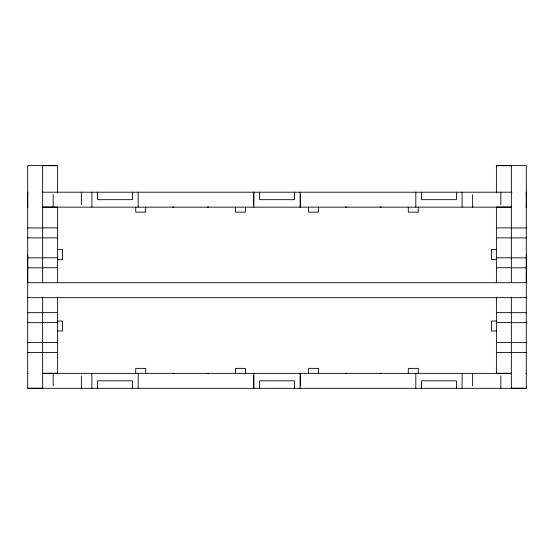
<?xml version="1.0" encoding="UTF-8"?>
<svg xmlns="http://www.w3.org/2000/svg" width="554" height="554" viewBox="0 0 554 554"><rect width="100%" height="100%" fill="white"/><g stroke="black" fill="none" stroke-linecap="round" stroke-linejoin="round"><path stroke-width="0.83" d="M27.7 254.487L27.7 282.706L526.3 282.706L526.3 254.487M42.658 165.681L57.616 165.681M496.384 165.681L511.342 165.681M28.06 192.203L27.7 192.203L27.7 207.154L28.06 207.161M42.028 192.203L511.972 192.203M525.94 192.203L526.3 192.203L526.3 207.154L525.94 207.161M42.658 207.085L57.616 207.085L57.616 282.782M511.342 207.085L496.384 207.085L496.384 282.782M42.658 207.154L511.342 207.154M42.658 227.86L57.616 227.86M496.384 227.86L511.342 227.86M27.7 227.936L42.658 227.936M511.342 227.936L526.3 227.936M27.7 237.908L57.616 237.832M496.384 237.832L526.3 237.908M57.616 249.542L62.602 249.542L62.602 259.514L57.491 259.514M496.384 249.542L491.398 249.542L491.398 259.514L496.509 259.514M27.7 257.852L57.616 257.776M496.384 257.776L526.3 257.852M42.658 267.748L57.616 267.748M496.384 267.748L511.342 267.748M27.7 267.824L42.658 267.824M511.342 267.824L526.3 267.824M27.7 297.664L526.3 297.664M27.7 312.698L57.616 312.622M496.384 312.622L526.3 312.698M57.491 321.008L62.602 321.008L62.602 330.98L57.616 330.98M496.509 321.008L491.398 321.008L491.398 330.98L496.384 330.98M42.658 322.594L57.616 322.594M496.384 322.594L511.342 322.594M27.7 322.67L42.658 322.67M511.342 322.67L526.3 322.67M42.658 342.538L57.616 342.538M496.384 342.538L511.342 342.538M27.7 342.614L42.658 342.614M511.342 342.614L526.3 342.614M42.658 352.51L57.616 352.51M496.384 352.51L511.342 352.51M27.7 352.586L42.658 352.586M511.342 352.586L526.3 352.586M42.658 373.285L57.616 373.285M496.384 373.285L511.342 373.285M28.06 373.361L27.7 373.424M42.658 373.354L511.342 373.354M525.94 373.361L526.3 373.424M27.7 388.243L42.658 388.243M511.342 388.243L526.3 388.243M511.342 165.611L511.342 282.492M511.342 297.089L511.342 388.389M500.823 192.196L500.823 204.661M500.823 375.847L500.823 388.312M496.384 192.917L496.384 165.611L526.3 165.611L526.3 388.319L27.7 388.312L27.7 165.611L57.616 165.611L57.616 192.917M496.384 297.089L496.384 373.361M472.624 194.689L472.624 207.154M472.624 373.354L472.624 385.819M462.105 192.196L462.105 207.154M462.105 373.354L462.105 388.312M456.413 192.196L456.413 199.675L421.511 199.675L421.511 192.196M456.413 388.312L456.413 380.833L421.511 380.833L421.511 388.312M418.27 207.161L418.27 212.147L408.298 212.147L408.298 207.161M418.27 373.361L418.27 368.375L408.298 368.375L408.298 373.361M415.819 192.196L415.819 207.154M415.819 373.354L415.819 388.312M318.55 207.161L318.55 212.147L308.578 212.147L308.578 207.161M318.55 373.361L318.55 368.375L308.578 368.375L308.578 373.361M300.351 194.689L300.351 207.154M300.351 373.354L300.351 385.819M300.143 192.196L300.143 207.154M300.143 373.354L300.143 388.312M294.451 192.196L294.451 199.675L259.549 199.675L259.549 192.196M294.451 388.312L294.451 380.833L259.549 380.833L259.549 388.312M253.857 192.196L253.857 207.154M253.857 373.354L253.857 388.312M253.649 192.196L253.649 204.661M253.649 375.847L253.649 388.312M245.422 207.161L245.422 212.147L235.45 212.147L235.45 207.161M245.422 373.361L245.422 368.375L235.45 368.375L235.45 373.361M145.702 207.161L145.702 212.147L135.73 212.147L135.73 207.161M145.702 373.361L145.702 368.375L135.73 368.375L135.73 373.361M138.181 192.196L138.181 207.154M138.181 373.354L138.181 388.312M132.489 192.196L132.489 199.675L97.587 199.675L97.587 192.196M132.489 388.312L132.489 380.833L97.587 380.833L97.587 388.312M91.895 192.196L91.895 207.154M91.895 373.354L91.895 388.312M81.376 192.196L81.376 204.661M81.376 375.847L81.376 388.312M57.616 297.089L57.616 373.361M53.177 194.689L53.177 207.154M53.177 373.354L53.177 385.819M42.658 165.611L42.658 282.492M42.658 297.089L42.658 388.389M381.422 206.898A3.74 3.74 0 0 1 380.044 207.161M346.804 207.161A3.74 3.74 0 0 1 345.426 206.898M208.574 206.898A3.74 3.74 0 0 1 207.196 207.161M173.956 207.161A3.74 3.74 0 0 1 172.578 206.898M345.426 373.625A3.74 3.74 0 0 1 346.804 373.361M380.044 373.361A3.74 3.74 0 0 1 381.422 373.625M172.578 373.625A3.74 3.74 0 0 1 173.956 373.361M207.196 373.361A3.74 3.74 0 0 1 208.574 373.625"/></g></svg>
